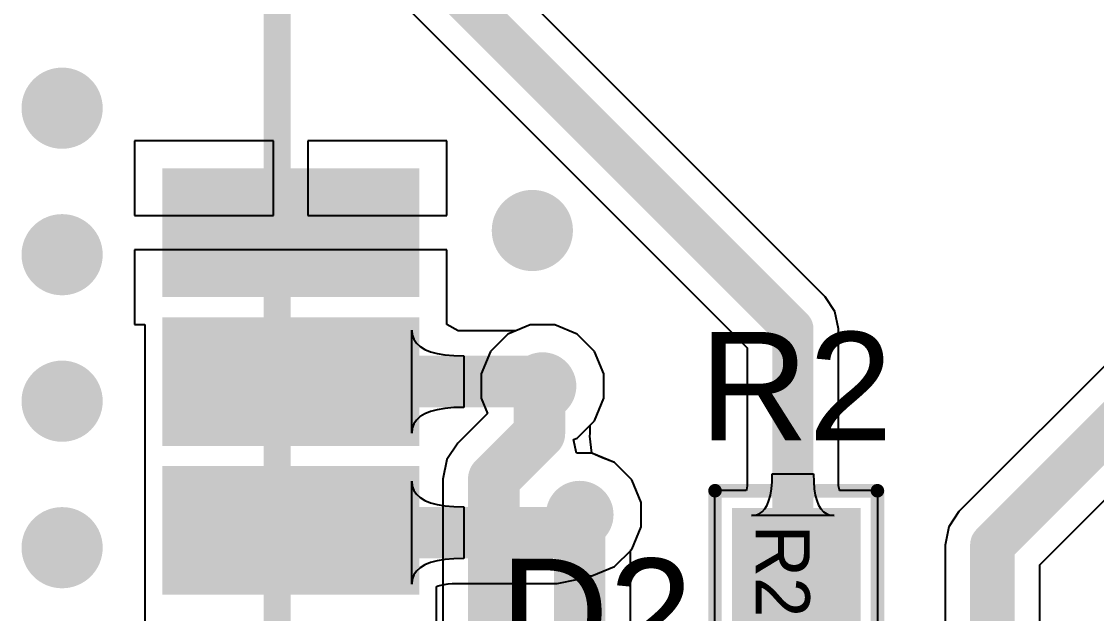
# Model space of a CAD drawing. Header units: millimetres. Extents: x -0.02 to 2.02, y -0.29 to 0.8.
# Drawn here: x 1.3041 to 1.6169, y 0.2855 to 0.4577 of the extents above; entities that cross this region are included whole.
import ezdxf

# ---------------------------------------------------------------- set-up
doc = ezdxf.new("R2010")
doc.units = ezdxf.units.MM
doc.header["$MEASUREMENT"] = 0
for name, color, linetype in [('BottomLayer', 5, 'Continuous'), ('Mechanical2', 216, 'Continuous'), ('Mechanical3', 76, 'Continuous'), ('Mechanical4', 56, 'Continuous'), ('Mechanical5', 56, 'Continuous'), ('TopLayer', 1, 'Continuous'), ('TopOverlay', 2, 'Continuous'), ('TopPaste', 8, 'Continuous'), ('TopSolder', 216, 'Continuous'), ('ViaHoleLayer', 16, 'Continuous')]:
    doc.layers.add(name, color=color, linetype=linetype)
doc.styles.add('Arial', font='arial.ttf', dxfattribs={"height": 0.2})

# ---------------------------------------------------------------- blocks, each defined once
blk = doc.blocks.new('NEO_7M_0_12')
at = {"layer": 'TopLayer'}
for points in [[(-0.20472445, 0.08563), (-0.27559055, 0.08563), (-0.27559055, 0.1190946), (-0.20472445, 0.1190946)], [(-0.20472445, 0.0423229), (-0.27559055, 0.0423229), (-0.27559055, 0.0757875), (-0.20472445, 0.0757875)], [(-0.20472445, -0.0009841999999999971), (-0.27559055, -0.000984200000000003), (-0.27559055, 0.0324804), (-0.20472445, 0.0324804)]]:
    blk.add_hatch(color=1, dxfattribs=at).paths.add_polyline_path(points)
at = {"layer": 'TopPaste'}
for points in [[(-0.20472445, 0.08563), (-0.27559055, 0.08563), (-0.27559055, 0.1190946), (-0.20472445, 0.1190946)], [(-0.20472445, 0.0423229), (-0.27559055, 0.0423229), (-0.27559055, 0.0757875), (-0.20472445, 0.0757875)], [(-0.20472445, -0.0009841999999999971), (-0.27559055, -0.000984200000000003), (-0.27559055, 0.0324804), (-0.20472445, 0.0324804)]]:
    blk.add_hatch(color=8, dxfattribs=at).paths.add_polyline_path(points)
at = {"layer": 'TopSolder'}
for points in [[(-0.20275595, 0.0836615), (-0.27755905, 0.0836615), (-0.27755905, 0.1210631), (-0.20275595, 0.1210631)], [(-0.20275595, 0.04035440000000001), (-0.27755905, 0.04035439999999999), (-0.27755905, 0.077756), (-0.20275595, 0.077756)], [(-0.20275595, -0.002952699999999994), (-0.27755905, -0.002952700000000006), (-0.27755905, 0.0344489), (-0.20275595, 0.0344489)]]:
    blk.add_hatch(color=216, dxfattribs=at).paths.add_polyline_path(points)
at = {"layer": 'Mechanical3', "const_width": 0.007874}
blk.add_lwpolyline([(-0.2362205, 0.3149607), (-0.2362205, -0.3149605)], dxfattribs=at)
at = {"layer": 'Mechanical5', "const_width": 0.007874}
blk.add_lwpolyline([(-0.2362205, 0.3149607), (-0.2362205, -0.3149605)], dxfattribs=at)
blk = doc.blocks.new('RES_0603_17')
at = {"layer": 'TopLayer'}
for points in [[(-0.0501968, 0.0167323), (-0.0167322, 0.0167323), (-0.0167322, -0.0167323), (-0.0501968, -0.0167323)], [(0.0167323, 0.0167323), (0.0501969, 0.0167323), (0.0501969, -0.0167323), (0.0167323, -0.0167323)]]:
    blk.add_hatch(color=1, dxfattribs=at).paths.add_polyline_path(points)
at = {"layer": 'TopPaste'}
for points in [[(-0.0501968, 0.0167323), (-0.0167322, 0.0167323), (-0.0167322, -0.0167323), (-0.0501968, -0.0167323)], [(0.0167323, 0.0167323), (0.0501969, 0.0167323), (0.0501969, -0.0167323), (0.0167323, -0.0167323)]]:
    blk.add_hatch(color=8, dxfattribs=at).paths.add_polyline_path(points)
at = {"layer": 'TopSolder'}
for points in [[(-0.0521653, 0.0187008), (-0.0147637, 0.0187008), (-0.0147637, -0.0187008), (-0.0521653, -0.0187008)], [(0.0147638, 0.0187008), (0.0521654, 0.0187008), (0.0521654, -0.0187008), (0.0147638, -0.0187008)]]:
    blk.add_hatch(color=216, dxfattribs=at).paths.add_polyline_path(points)
at = {"layer": 'Mechanical2', "const_width": 0.003937}
for points in [[(0.0573152, 0.023622), (-0.057152, 0.023622)], [(-0.057152, -0.023622), (-0.057152, 0.023622)], [(0.0573152, -0.023622), (0.0573152, 0.023622)], [(0, -0.007874), (0, 0.007874)], [(0.007874, 0), (-0.007874, 0)], [(0.0573152, -0.023622), (-0.057152, -0.023622)]]:
    blk.add_lwpolyline(points, dxfattribs=at)
at = {"layer": 'Mechanical2', "const_width": 0.0019685}
for points in [[(-0.0581362, 0.023622, 1), (-0.0561678, 0.023622, 1)], [(-0.0581362, 0.023622, 1), (-0.0561678, 0.023622, 1)], [(0.056331, 0.023622, 1), (0.0582994, 0.023622, 1)], [(0.056331, 0.023622, 1), (0.0582994, 0.023622, 1)], [(-0.0009842, 0.007874, 1), (0.0009842, 0.007874, 1)], [(-0.0088582, 0, 1), (-0.0068898, 0, 1)], [(0.0068898, 0, 1), (0.0088582, 0, 1)], [(-0.0009842, -0.007874, 1), (0.0009842, -0.007874, 1)], [(-0.0581362, -0.023622, 1), (-0.0561678, -0.023622, 1)], [(-0.0581362, -0.023622, 1), (-0.0561678, -0.023622, 1)], [(0.056331, -0.023622, 1), (0.0582994, -0.023622, 1)], [(0.056331, -0.023622, 1), (0.0582994, -0.023622, 1)]]:
    blk.add_lwpolyline(points, format="xyb", close=True, dxfattribs=at)
at = {"layer": 'Mechanical4', "const_width": 0.003937}
for points in [[(0.0573152, 0.023622), (-0.057152, 0.023622)], [(-0.057152, -0.023622), (-0.057152, 0.023622)], [(0.0573152, -0.023622), (0.0573152, 0.023622)], [(0.0573152, -0.023622), (-0.057152, -0.023622)]]:
    blk.add_lwpolyline(points, dxfattribs=at)
at = {"layer": 'Mechanical4', "const_width": 0.0019685}
for points in [[(-0.0581362, 0.023622, 1), (-0.0561678, 0.023622, 1)], [(-0.0581362, 0.023622, 1), (-0.0561678, 0.023622, 1)], [(0.056331, 0.023622, 1), (0.0582994, 0.023622, 1)], [(0.056331, 0.023622, 1), (0.0582994, 0.023622, 1)], [(-0.0581362, -0.023622, 1), (-0.0561678, -0.023622, 1)], [(-0.0581362, -0.023622, 1), (-0.0561678, -0.023622, 1)], [(0.056331, -0.023622, 1), (0.0582994, -0.023622, 1)], [(0.056331, -0.023622, 1), (0.0582994, -0.023622, 1)]]:
    blk.add_lwpolyline(points, format="xyb", close=True, dxfattribs=at)
at = {"layer": 'TopOverlay', "const_width": 0.003937}
for points in [[(0.0573152, 0.023622), (-0.057152, 0.023622)], [(-0.057152, -0.023622), (-0.057152, 0.023622)], [(0.0573152, -0.023622), (0.0573152, 0.023622)], [(0.0573152, -0.023622), (-0.057152, -0.023622)]]:
    blk.add_lwpolyline(points, dxfattribs=at)
at = {"layer": 'TopOverlay', "const_width": 0.0019685}
for points in [[(-0.0581362, 0.023622, 1), (-0.0561678, 0.023622, 1)], [(-0.0581362, 0.023622, 1), (-0.0561678, 0.023622, 1)], [(0.056331, 0.023622, 1), (0.0582994, 0.023622, 1)], [(0.056331, 0.023622, 1), (0.0582994, 0.023622, 1)], [(-0.0581362, -0.023622, 1), (-0.0561678, -0.023622, 1)], [(-0.0581362, -0.023622, 1), (-0.0561678, -0.023622, 1)], [(0.056331, -0.023622, 1), (0.0582994, -0.023622, 1)], [(0.056331, -0.023622, 1), (0.0582994, -0.023622, 1)]]:
    blk.add_lwpolyline(points, format="xyb", close=True, dxfattribs=at)
at = {"layer": 'Mechanical4'}
blk.add_text('R2', height=0.015748, dxfattribs=at).set_placement((-0.0472431, -0.01181))

msp = doc.modelspace()

# ---------------------------------------------------------------- hatches: boundary and pattern name
at = {"layer": 'BottomLayer'}
h = msp.add_hatch(color=5, dxfattribs=at)
edge = h.paths.add_edge_path()
edge.add_arc((1.3159454, 0.4325226), 0.011811, 0, 360)
h = msp.add_hatch(color=5, dxfattribs=at)
edge = h.paths.add_edge_path()
edge.add_arc((1.4527565, 0.3969376), 0.011811, 0, 360)
h = msp.add_hatch(color=5, dxfattribs=at)
edge = h.paths.add_edge_path()
edge.add_arc((1.3159454, 0.389897), 0.011811, 0, 360)
h = msp.add_hatch(color=5, dxfattribs=at)
edge = h.paths.add_edge_path()
edge.add_arc((1.4557092, 0.351662), 0.0098425, 0, 360)
h = msp.add_hatch(color=5, dxfattribs=at)
edge = h.paths.add_edge_path()
edge.add_arc((1.3159454, 0.3472714), 0.011811, 0, 360)
h = msp.add_hatch(color=5, dxfattribs=at)
edge = h.paths.add_edge_path()
edge.add_arc((1.466536, 0.3142604), 0.0098425, 0, 360)
h = msp.add_hatch(color=5, dxfattribs=at)
edge = h.paths.add_edge_path()
edge.add_arc((1.3159454, 0.3046458), 0.011811, 0, 360)
at = {"layer": 'TopLayer'}
h = msp.add_hatch(color=1, dxfattribs=at)
edge = h.paths.add_edge_path()
edge.add_arc((1.3159454, 0.4325226), 0.011811, 0, 360)
h = msp.add_hatch(color=1, dxfattribs=at)
edge = h.paths.add_edge_path()
edge.add_arc((1.4527565, 0.3969376), 0.011811, 0, 360)
h = msp.add_hatch(color=1, dxfattribs=at)
edge = h.paths.add_edge_path()
edge.add_arc((1.3159454, 0.389897), 0.011811, 0, 360)
h = msp.add_hatch(color=1, dxfattribs=at)
edge = h.paths.add_edge_path()
edge.add_arc((1.4557092, 0.351662), 0.0098425, 0, 360)
h = msp.add_hatch(color=1, dxfattribs=at)
edge = h.paths.add_edge_path()
edge.add_arc((1.3159454, 0.3472714), 0.011811, 0, 360)
h = msp.add_hatch(color=1, dxfattribs=at)
edge = h.paths.add_edge_path()
edge.add_arc((1.466536, 0.3142604), 0.0098425, 0, 360)
h = msp.add_hatch(color=1, dxfattribs=at)
edge = h.paths.add_edge_path()
edge.add_arc((1.3159454, 0.3046458), 0.011811, 0, 360)
at = {"layer": 'ViaHoleLayer'}
h = msp.add_hatch(color=16, dxfattribs=at)
edge = h.paths.add_edge_path()
edge.add_arc((1.3159454, 0.4325226), 0.0059055, 0, 360)
h = msp.add_hatch(color=16, dxfattribs=at)
edge = h.paths.add_edge_path()
edge.add_arc((1.4527565, 0.3969376), 0.0059055, 0, 360)
h = msp.add_hatch(color=16, dxfattribs=at)
edge = h.paths.add_edge_path()
edge.add_arc((1.3159454, 0.389897), 0.0059055, 0, 360)
h = msp.add_hatch(color=16, dxfattribs=at)
edge = h.paths.add_edge_path()
edge.add_arc((1.4557092, 0.351662), 0.0059055, 0, 360)
h = msp.add_hatch(color=16, dxfattribs=at)
edge = h.paths.add_edge_path()
edge.add_arc((1.3159454, 0.3472714), 0.0059055, 0, 360)
h = msp.add_hatch(color=16, dxfattribs=at)
edge = h.paths.add_edge_path()
edge.add_arc((1.466536, 0.3142604), 0.0059055, 0, 360)
h = msp.add_hatch(color=16, dxfattribs=at)
edge = h.paths.add_edge_path()
edge.add_arc((1.3159454, 0.3046458), 0.0059055, 0, 360)

# ---------------------------------------------------------------- linework, layer by layer
at = {"layer": 'BottomLayer'}
for p, q in [((1.7293463, 0.4675997), (1.5768817, 0.3151351)), ((1.6003792, 0.2997006), (1.7528438, 0.4521652)), ((1.4521601, 0.3695045), (1.4456022, 0.3667882)), ((1.4592583, 0.3695045), (1.4521601, 0.3695045)), ((1.4658162, 0.3667882), (1.4592583, 0.3695045)), ((1.4456022, 0.3667882), (1.440583, 0.361769)), ((1.4708354, 0.361769), (1.4658162, 0.3667882)), ((1.440583, 0.361769), (1.4378667, 0.3552111)), ((1.4735517, 0.3552111), (1.4708354, 0.361769)), ((1.4378667, 0.3552111), (1.4378667, 0.3481129)), ((1.4735517, 0.3481129), (1.4735517, 0.3552111)), ((1.4378667, 0.3481129), (1.4396998, 0.3436873)), ((1.4708354, 0.341555), (1.4735517, 0.3481129)), ((1.4396998, 0.3436873), (1.4310821, 0.3350696)), ((1.469597, 0.3403166), (1.4708354, 0.341555)), ((1.4694399, 0.3371029), (1.469597, 0.3378926)), ((1.469597, 0.3378926), (1.469597, 0.3403166)), ((1.4310821, 0.3350696), (1.4278773, 0.3302733)), ((1.4700852, 0.332103), (1.4694399, 0.3371029)), ((1.4729216, 0.330928), (1.4700852, 0.332103)), ((1.4278773, 0.3302733), (1.4267519, 0.3246157)), ((1.476643, 0.3293866), (1.4729216, 0.330928)), ((1.4816622, 0.3243674), (1.476643, 0.3293866)), ((1.4267519, 0.3246157), (1.4267519, 0.1575888)), ((1.4843785, 0.3178095), (1.4816622, 0.3243674)), ((1.4843785, 0.3107113), (1.4843785, 0.3178095)), ((1.5768817, 0.3151351), (1.573898, 0.3106696)), ((1.4816622, 0.3041534), (1.4843785, 0.3107113)), ((1.573898, 0.3106696), (1.5728502, 0.3054021)), ((1.4813201, 0.3038113), (1.4816622, 0.3041534)), ((1.4813201, 0.1380793), (1.4813201, 0.3038113)), ((1.5728502, 0.3054021), (1.5728502, 0.2725795)), ((1.6003792, 0.2725795), (1.6003792, 0.2997006))]:
    msp.add_line(p, q, dxfattribs=at)
for points, const_width in [([(1.5866147, 0.3054021), (1.7431108, 0.4618982)], 0.013), ([(1.4548129, 0.3507657), (1.4557092, 0.351662)], 0.015), ([(1.4548129, 0.3378926), (1.4548129, 0.3507657)], 0.015), ([(1.441536, 0.3246157), (1.4548129, 0.3378926)], 0.015), ([(1.441536, 0.1514651), (1.441536, 0.3246157)], 0.015), ([(1.466536, 0.1380793), (1.466536, 0.3142604)], 0.015), ([(1.5866147, 0.2611108), (1.5866147, 0.3054021)], 0.013)]:
    msp.add_lwpolyline(points, dxfattribs=dict(at, const_width=const_width))
for points, const_width in [([(1.4510629, 0.3507657, 1), (1.4585629, 0.3507657, 1)], 0.0075), ([(1.4510629, 0.3507657, 1), (1.4585629, 0.3507657, 1)], 0.0075), ([(1.4519592, 0.351662, 1), (1.4594592, 0.351662, 1)], 0.0075), ([(1.4510629, 0.3378926, 1), (1.4585629, 0.3378926, 1)], 0.0075), ([(1.4510629, 0.3378926, 1), (1.4585629, 0.3378926, 1)], 0.0075), ([(1.437786, 0.3246157, 1), (1.445286, 0.3246157, 1)], 0.0075), ([(1.437786, 0.3246157, 1), (1.445286, 0.3246157, 1)], 0.0075), ([(1.462786, 0.3142604, 1), (1.470286, 0.3142604, 1)], 0.0075), ([(1.5833647, 0.3054021, 1), (1.5898647, 0.3054021, 1)], 0.0065), ([(1.5833647, 0.3054021, 1), (1.5898647, 0.3054021, 1)], 0.0065)]:
    msp.add_lwpolyline(points, format="xyb", close=True, dxfattribs=dict(at, const_width=const_width))
at = {"layer": 'TopLayer'}
for p, q in [((1.5379164, 0.3776829), (1.4248956, 0.4907037)), ((1.3999007, 0.4782086), (1.5152892, 0.3628201)), ((1.3774626, 0.4230138), (1.3370296, 0.4230138)), ((1.3370296, 0.4230138), (1.3370296, 0.4012815)), ((1.3774626, 0.4012815), (1.3774626, 0.4230138)), ((1.4278956, 0.4230138), (1.3874626, 0.4230138)), ((1.3874626, 0.4230138), (1.3874626, 0.4012815)), ((1.4278956, 0.4012815), (1.4278956, 0.4230138)), ((1.3370296, 0.4012815), (1.3774626, 0.4012815)), ((1.3874626, 0.4012815), (1.4278956, 0.4012815)), ((1.4278956, 0.3912815), (1.3370296, 0.3912815)), ((1.3370296, 0.3912815), (1.3370296, 0.3695492)), ((1.4278956, 0.3695493), (1.4278956, 0.3912815)), ((1.5407896, 0.3733828), (1.5379164, 0.3776829)), ((1.5417986, 0.3683104), (1.5407896, 0.3733828)), ((1.3370296, 0.3695492), (1.3400296, 0.3695492)), ((1.3400296, 0.3695492), (1.3400296, 0.3292421)), ((1.4311539, 0.3677585), (1.4278956, 0.3695493)), ((1.4521601, 0.3695045), (1.4479448, 0.3677585)), ((1.4592583, 0.3695045), (1.4521601, 0.3695045)), ((1.4658162, 0.3667882), (1.4592583, 0.3695045)), ((1.4176556, 0.3379744), (1.4176556, 0.3679744)), ((1.4176556, 0.3679744), (1.4178068, 0.3665494)), ((1.4178068, 0.3665494), (1.4182604, 0.3652744)), ((1.4479448, 0.3677585), (1.4311539, 0.3677585)), ((1.4708354, 0.361769), (1.4658162, 0.3667882)), ((1.5417986, 0.3234892), (1.5417986, 0.3683104)), ((1.4182604, 0.3652744), (1.4190164, 0.3641494)), ((1.4190164, 0.3641494), (1.4200748, 0.3631744)), ((1.4200748, 0.3631744), (1.4214356, 0.3623494)), ((1.5152892, 0.3628201), (1.5152892, 0.3234892)), ((1.4214356, 0.3623494), (1.4230988, 0.3616744)), ((1.4230988, 0.3616744), (1.4250644, 0.3611494)), ((1.4250644, 0.3611494), (1.4273324, 0.3607744)), ((1.4273324, 0.3607744), (1.4299028, 0.3605494)), ((1.4299028, 0.3605494), (1.4327756, 0.3604744)), ((1.4327756, 0.3604744), (1.4327756, 0.3454744)), ((1.4735517, 0.3552111), (1.4708354, 0.361769)), ((1.4735517, 0.3481129), (1.4735517, 0.3552111)), ((1.4708354, 0.341555), (1.4735517, 0.3481129)), ((1.4230988, 0.3442744), (1.4214356, 0.3435994)), ((1.4250644, 0.3447994), (1.4230988, 0.3442744)), ((1.4273324, 0.3451744), (1.4250644, 0.3447994)), ((1.4299028, 0.3453994), (1.4273324, 0.3451744)), ((1.4327756, 0.3454744), (1.4299028, 0.3453994)), ((1.4190164, 0.3417994), (1.4182604, 0.3406744)), ((1.4200748, 0.3427744), (1.4190164, 0.3417994)), ((1.4214356, 0.3435994), (1.4200748, 0.3427744)), ((1.4658162, 0.3365358), (1.4708354, 0.341555)), ((1.4178068, 0.3393994), (1.4176556, 0.3379744)), ((1.4182604, 0.3406744), (1.4178068, 0.3393994)), ((1.4647711, 0.3361029), (1.4658162, 0.3365358)), ((1.4655668, 0.3321029), (1.4647711, 0.3361029)), ((1.4700851, 0.3321029), (1.4655668, 0.3321029)), ((1.476643, 0.3293866), (1.4700851, 0.3321029)), ((1.3400296, 0.3292421), (1.3400296, 0.285935)), ((1.4816622, 0.3243674), (1.476643, 0.3293866)), ((1.5224839, 0.3238376), (1.5225439, 0.3261404)), ((1.5225439, 0.3261404), (1.5345439, 0.3261404)), ((1.5345439, 0.3261404), (1.5346039, 0.3238376)), ((1.4176556, 0.2940111), (1.4176556, 0.3240111)), ((1.4176556, 0.3240111), (1.4178068, 0.3225861)), ((1.4178068, 0.3225861), (1.4182604, 0.3213111)), ((1.4843785, 0.3178095), (1.4816622, 0.3243674)), ((1.5152177, 0.3226708), (1.5150184, 0.3214627)), ((1.5152892, 0.3234892), (1.5152177, 0.3226708)), ((1.5223039, 0.3217772), (1.5224839, 0.3238376)), ((1.5346039, 0.3238376), (1.5347839, 0.3217772)), ((1.5418701, 0.3226707), (1.5417986, 0.3234892)), ((1.5420694, 0.3214627), (1.5418701, 0.3226707)), ((1.4182604, 0.3213111), (1.4190164, 0.3201861)), ((1.4190164, 0.3201861), (1.4200748, 0.3192111)), ((1.4200748, 0.3192111), (1.4214356, 0.3183861)), ((1.5149644, 0.3212604), (1.5057958, 0.3212604)), ((1.5057958, 0.3212604), (1.5057958, 0.2737958)), ((1.5150184, 0.3214627), (1.5149644, 0.3212604)), ((1.5215839, 0.3183836), (1.5220039, 0.3199592)), ((1.5220039, 0.3199592), (1.5223039, 0.3217772)), ((1.5347839, 0.3217772), (1.5350839, 0.3199592)), ((1.5350839, 0.3199592), (1.5355039, 0.3183836)), ((1.5421234, 0.3212604), (1.5420694, 0.3214627)), ((1.5532604, 0.3212604), (1.5421234, 0.3212604)), ((1.5532604, 0.2737958), (1.5532604, 0.3212604)), ((1.4214356, 0.3183861), (1.4230988, 0.3177111)), ((1.4230988, 0.3177111), (1.4250644, 0.3171861)), ((1.4250644, 0.3171861), (1.4273324, 0.3168111)), ((1.4273324, 0.3168111), (1.4299028, 0.3165861)), ((1.4299028, 0.3165861), (1.4327756, 0.3165111)), ((1.4327756, 0.3165111), (1.4327756, 0.3015111)), ((1.4843785, 0.3107113), (1.4843785, 0.3178095)), ((1.5196039, 0.3151112), (1.5203839, 0.3159596)), ((1.5203839, 0.3159596), (1.5210439, 0.3170504)), ((1.5210439, 0.3170504), (1.5215839, 0.3183836)), ((1.5355039, 0.3183836), (1.5360439, 0.3170504)), ((1.5360439, 0.3170504), (1.5367039, 0.3159596)), ((1.5367039, 0.3159596), (1.5374839, 0.3151112)), ((1.5165439, 0.3140204), (1.5176839, 0.3141416)), ((1.5405439, 0.3140204), (1.5165439, 0.3140204)), ((1.5176839, 0.3141416), (1.5187039, 0.3145052)), ((1.5187039, 0.3145052), (1.5196039, 0.3151112)), ((1.5374839, 0.3151112), (1.5383839, 0.3145052)), ((1.5383839, 0.3145052), (1.5394039, 0.3141416)), ((1.5394039, 0.3141416), (1.5405439, 0.3140204)), ((1.4816622, 0.3041534), (1.4843785, 0.3107113)), ((1.476643, 0.2991342), (1.4816622, 0.3041534)), ((1.4230988, 0.3003111), (1.4214356, 0.2996361)), ((1.4250644, 0.3008361), (1.4230988, 0.3003111)), ((1.4273324, 0.3012111), (1.4250644, 0.3008361)), ((1.4299028, 0.3014361), (1.4273324, 0.3012111)), ((1.4327756, 0.3015111), (1.4299028, 0.3014361)), ((1.4190164, 0.2978361), (1.4182604, 0.2967111)), ((1.4200748, 0.2988111), (1.4190164, 0.2978361)), ((1.4214356, 0.2996361), (1.4200748, 0.2988111)), ((1.4700851, 0.2964179), (1.476643, 0.2991342)), ((1.4178068, 0.2954361), (1.4176556, 0.2940111)), ((1.4182604, 0.2967111), (1.4178068, 0.2954361)), ((1.426571, 0.2938512), (1.4282273, 0.294125)), ((1.4282273, 0.294125), (1.4293919, 0.294227)), ((1.4293919, 0.294227), (1.4600189, 0.294227)), ((1.4600189, 0.294227), (1.4656765, 0.2953524)), ((1.4656765, 0.2953524), (1.4672711, 0.2964179)), ((1.4672711, 0.2964179), (1.4700851, 0.2964179)), ((1.4248956, 0.2933379), (1.4253701, 0.2935304)), ((1.4248956, 0.23555), (1.4248956, 0.2933379)), ((1.4253701, 0.2935304), (1.426571, 0.2938512)), ((1.3400296, 0.285935), (1.3400296, 0.2426279))]:
    msp.add_line(p, q, dxfattribs=at)
for points, const_width in [([(1.4092732, 0.4875811), (1.5285439, 0.3683104)], 0.012), ([(1.5285439, 0.2985123), (1.5285439, 0.3683104)], 0.012), ([(1.3824626, 0.3529744), (1.453129, 0.3529744)], 0.015), ([(1.453129, 0.3529744), (1.4544414, 0.351662)], 0.015), ([(1.4544414, 0.351662), (1.4557092, 0.351662)], 0.015), ([(1.4600189, 0.3090111), (1.4652682, 0.3142604)], 0.015), ([(1.4652682, 0.3142604), (1.466536, 0.3142604)], 0.015), ([(1.3824626, 0.3096673), (1.3831188, 0.3090111)], 0.015), ([(1.3831188, 0.3090111), (1.4600189, 0.3090111)], 0.015), ([(1.5285439, 0.2985123), (1.5295281, 0.2975281)], 0.012)]:
    msp.add_lwpolyline(points, dxfattribs=dict(at, const_width=const_width))
for points, const_width in [([(1.5255439, 0.3683104, 1), (1.5315439, 0.3683104, 1)], 0.006), ([(1.5255439, 0.3683104, 1), (1.5315439, 0.3683104, 1)], 0.006), ([(1.3787126, 0.3529744, 1), (1.3862126, 0.3529744, 1)], 0.0075), ([(1.449379, 0.3529744, 1), (1.456879, 0.3529744, 1)], 0.0075), ([(1.449379, 0.3529744, 1), (1.456879, 0.3529744, 1)], 0.0075), ([(1.4506914, 0.351662, 1), (1.4581914, 0.351662, 1)], 0.0075), ([(1.4506914, 0.351662, 1), (1.4581914, 0.351662, 1)], 0.0075), ([(1.4519592, 0.351662, 1), (1.4594592, 0.351662, 1)], 0.0075), ([(1.4615182, 0.3142604, 1), (1.4690182, 0.3142604, 1)], 0.0075), ([(1.4615182, 0.3142604, 1), (1.4690182, 0.3142604, 1)], 0.0075), ([(1.462786, 0.3142604, 1), (1.470286, 0.3142604, 1)], 0.0075), ([(1.3787126, 0.3096673, 1), (1.3862126, 0.3096673, 1)], 0.0075), ([(1.3793688, 0.3090111, 1), (1.3868688, 0.3090111, 1)], 0.0075), ([(1.3793688, 0.3090111, 1), (1.3868688, 0.3090111, 1)], 0.0075), ([(1.4562689, 0.3090111, 1), (1.4637689, 0.3090111, 1)], 0.0075), ([(1.4562689, 0.3090111, 1), (1.4637689, 0.3090111, 1)], 0.0075), ([(1.5255439, 0.2985123, 1), (1.5315439, 0.2985123, 1)], 0.006), ([(1.5255439, 0.2985123, 1), (1.5315439, 0.2985123, 1)], 0.006), ([(1.5265281, 0.2975281, 1), (1.5325281, 0.2975281, 1)], 0.006)]:
    msp.add_lwpolyline(points, format="xyb", close=True, dxfattribs=dict(at, const_width=const_width))

# ---------------------------------------------------------------- block references
for name, p, rotation in [('NEO_7M_0_12', (1.1423051, 0.4120296), 180), ('RES_0603_17', (1.5295281, 0.2640636), 270)]:
    msp.add_blockref(name, p, dxfattribs=dict(rotation=rotation))

# ---------------------------------------------------------------- texts
at = {"layer": 'TopOverlay', "style": 'Arial'}
for s, p in [('R2', (1.5013214, 0.3359191)), ('D2', (1.4432505, 0.2699742))]:
    msp.add_text(s, height=0.0314961, dxfattribs=at).set_placement(p)

doc.saveas('drawing.dxf')
